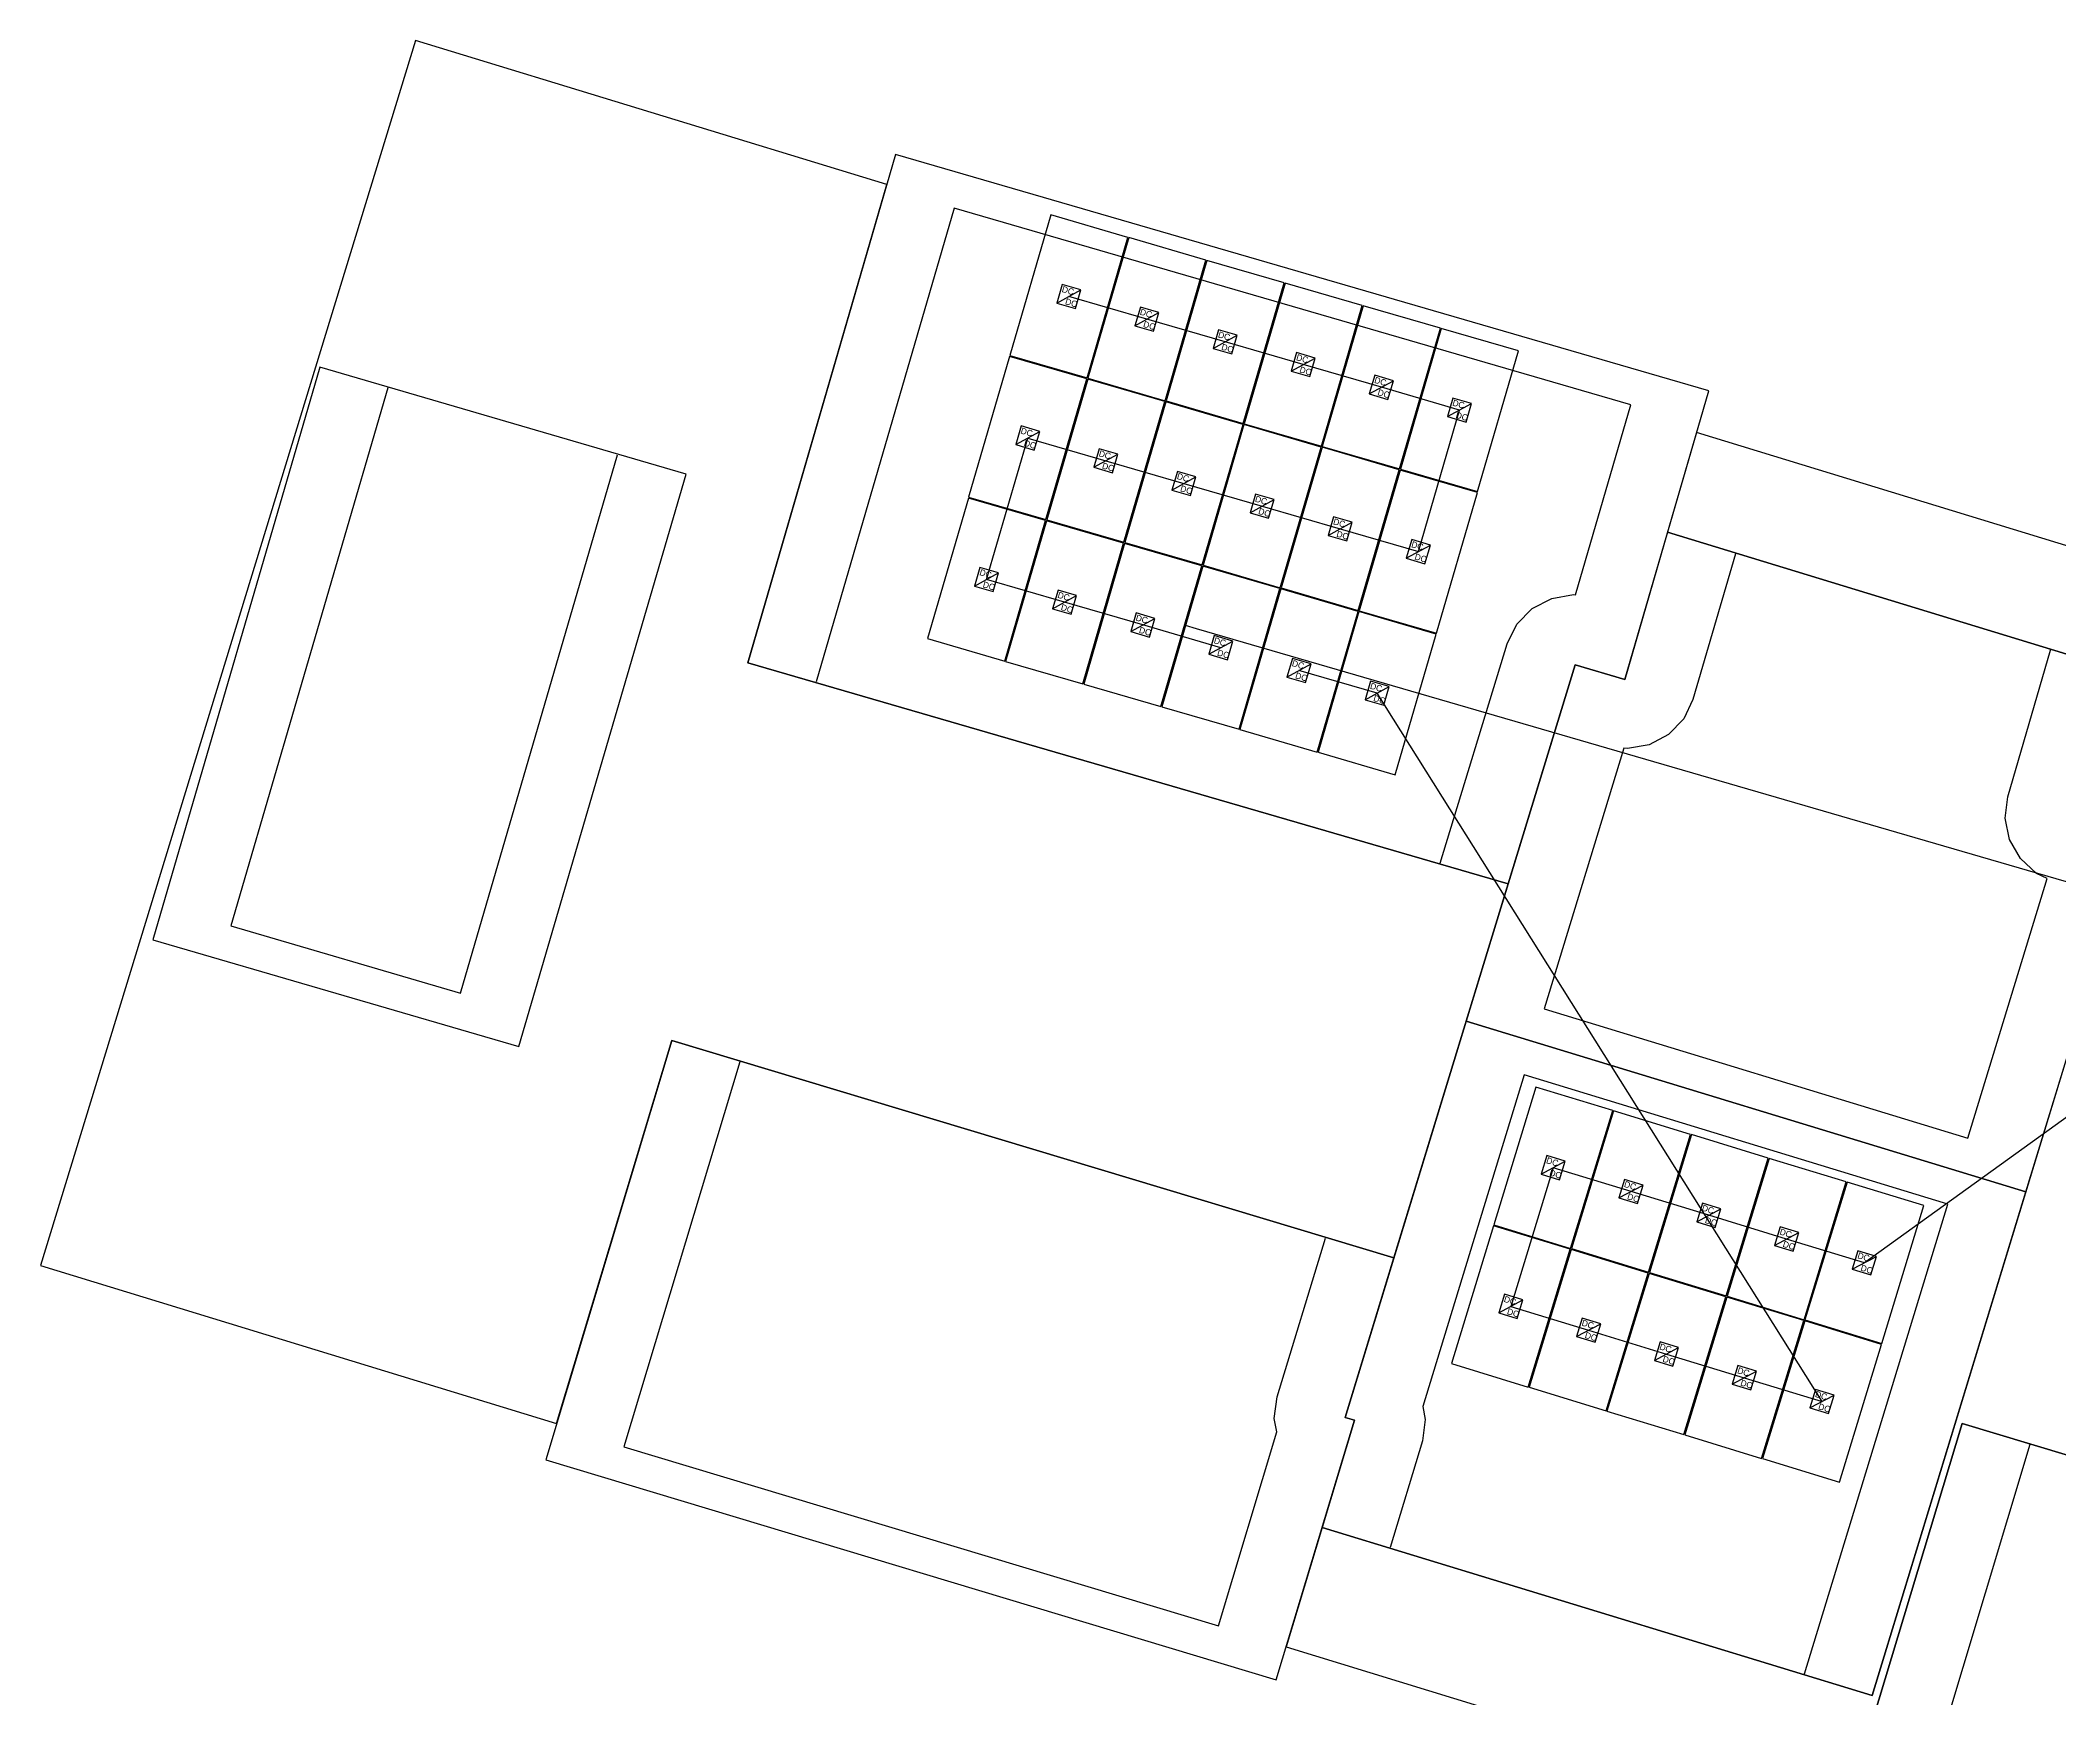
# Model space of a CAD drawing. Header units: feet. Extents: x -156 to 33, y -117 to 115.
# Drawn here: x -112.1 to -26.7, y 44.9 to 115 of the extents above; entities that cross this region are included whole.
import ezdxf

# ---------------------------------------------------------------- set-up
doc = ezdxf.new("R2010")
doc.units = ezdxf.units.FT
for name, color, linetype in [('Buildings', 7, 'CONTINUOUS'), ('Connections', 7, 'CONTINUOUS'), ('Modules', 7, 'CONTINUOUS'), ('Setbacks', 7, 'CONTINUOUS'), ('Strings', 7, 'CONTINUOUS')]:
    doc.layers.add(name, color=color, linetype=linetype)

msp = doc.modelspace()

# ---------------------------------------------------------------- linework, layer by layer
at = {"layer": 'Buildings', "color": 252}
for p, q in [((-96.198, 115.006), (-112.058, 63.189)), ((-76.262, 108.904), (-96.198, 115.006)), ((-75.891, 110.179), (-82.142, 88.687)), ((-41.504, 100.178), (-75.891, 110.179)), ((-82.142, 88.687), (-76.262, 108.904)), ((-100.239, 101.182), (-107.306, 76.973)), ((-84.753, 96.662), (-100.239, 101.182)), ((-45.054, 87.973), (-41.504, 100.178)), ((-42.015, 98.422), (-43.24, 94.207)), ((-22.943, 92.584), (-42.015, 98.422)), ((-91.82, 72.453), (-84.753, 96.662)), ((-43.24, 94.207), (-45.054, 87.973)), ((-43.24, 94.207), (-24.166, 88.38)), ((-24.166, 88.38), (-43.24, 94.207)), ((-49.986, 79.335), (-82.142, 88.687)), ((-82.142, 88.687), (-49.986, 79.335)), ((-47.155, 88.602), (-51.758, 73.532)), ((-49.986, 79.335), (-47.155, 88.602)), ((-47.155, 88.602), (-45.054, 87.973)), ((-45.054, 87.973), (-47.155, 88.602)), ((-28.094, 66.303), (-23.475, 81.425)), ((-54.819, 63.512), (-49.986, 79.335)), ((-107.306, 76.973), (-91.82, 72.453)), ((-51.758, 73.532), (-56.879, 56.768)), ((-51.758, 73.532), (-28.094, 66.303)), ((-28.094, 66.303), (-51.758, 73.532)), ((-85.35, 72.705), (-90.689, 54.975)), ((-90.228, 56.507), (-85.35, 72.705)), ((-85.35, 72.705), (-54.819, 63.512)), ((-54.819, 63.512), (-85.35, 72.705)), ((-26.282, 72.234), (-34.597, 45.013)), ((-34.597, 45.013), (-28.094, 66.303)), ((-56.879, 56.768), (-54.819, 63.512)), ((-112.058, 63.189), (-90.228, 56.507)), ((-59.793, 45.672), (-56.488, 56.649)), ((-56.488, 56.649), (-57.853, 52.117)), ((-56.488, 56.649), (-56.879, 56.768)), ((-56.879, 56.768), (-56.488, 56.649)), ((-30.791, 56.515), (-36.13, 38.785)), ((-35.809, 39.851), (-30.791, 56.515)), ((-30.791, 56.515), (0.105, 47.213)), ((0.105, 47.213), (-30.791, 56.515)), ((-90.689, 54.975), (-59.793, 45.672)), ((-57.853, 52.117), (-59.374, 47.063)), ((-34.597, 45.013), (-57.853, 52.117)), ((-57.853, 52.117), (-34.597, 45.013)), ((-59.374, 47.063), (-35.809, 39.851))]:
    msp.add_line(p, q, dxfattribs=at)
at = {"layer": 'Connections', "color": 91}
for p, q in [((-63.786, 89.802), (-63.648, 90.275)), ((-63.648, 90.275), (-63.176, 90.138)), ((-63.176, 90.138), (5.394, 70.194))]:
    msp.add_line(p, q, dxfattribs=at)
at = {"layer": 'Modules', "color": 254}
for p, q in [((-69.329, 107.624), (-71.059, 101.677)), ((-66.066, 106.675), (-69.329, 107.624)), ((-67.795, 100.728), (-66.066, 106.675)), ((-66.028, 106.663), (-67.757, 100.716)), ((-62.764, 105.714), (-66.028, 106.663)), ((-64.494, 99.767), (-62.764, 105.714)), ((-62.723, 105.703), (-64.453, 99.756)), ((-59.459, 104.754), (-62.723, 105.703)), ((-68.842, 104.684), (-69.071, 103.897)), ((-69.071, 103.897), (-68.054, 104.455)), ((-68.054, 104.455), (-68.842, 104.684)), ((-68.283, 103.667), (-68.054, 104.455)), ((-61.189, 98.807), (-59.459, 104.754)), ((-59.418, 104.742), (-61.148, 98.795)), ((-56.154, 103.793), (-59.418, 104.742)), ((-69.071, 103.897), (-68.283, 103.667)), ((-65.54, 103.724), (-65.769, 102.936)), ((-65.769, 102.936), (-64.752, 103.494)), ((-64.752, 103.494), (-65.54, 103.724)), ((-64.981, 102.707), (-64.752, 103.494)), ((-57.884, 97.846), (-56.154, 103.793)), ((-56.116, 103.782), (-57.846, 97.835)), ((-52.853, 102.833), (-56.116, 103.782)), ((-65.769, 102.936), (-64.981, 102.707)), ((-62.235, 102.763), (-62.464, 101.975)), ((-62.464, 101.975), (-61.448, 102.534)), ((-61.448, 102.534), (-62.235, 102.763)), ((-61.677, 101.746), (-61.448, 102.534)), ((-54.582, 96.886), (-52.853, 102.833)), ((-52.812, 102.821), (-54.541, 96.874)), ((-49.548, 101.872), (-52.812, 102.821)), ((-71.072, 101.638), (-72.802, 95.691)), ((-67.808, 100.689), (-71.072, 101.638)), ((-71.059, 101.677), (-67.795, 100.728)), ((-62.464, 101.975), (-61.677, 101.746)), ((-58.93, 101.802), (-59.159, 101.015)), ((-58.143, 101.573), (-58.93, 101.802)), ((-51.278, 95.925), (-49.548, 101.872)), ((-59.159, 101.015), (-58.143, 101.573)), ((-59.159, 101.015), (-58.372, 100.786)), ((-58.372, 100.786), (-58.143, 101.573)), ((-55.629, 100.842), (-55.858, 100.054)), ((-54.841, 100.613), (-55.629, 100.842)), ((-69.538, 94.742), (-67.808, 100.689)), ((-67.767, 100.677), (-69.497, 94.73)), ((-64.504, 99.728), (-67.767, 100.677)), ((-67.757, 100.716), (-64.494, 99.767)), ((-55.858, 100.054), (-54.841, 100.613)), ((-55.858, 100.054), (-55.07, 99.825)), ((-55.07, 99.825), (-54.841, 100.613)), ((-66.233, 93.781), (-64.504, 99.728)), ((-64.463, 99.717), (-66.192, 93.77)), ((-61.199, 98.768), (-64.463, 99.717)), ((-64.453, 99.756), (-61.189, 98.807)), ((-52.324, 99.881), (-52.553, 99.094)), ((-52.553, 99.094), (-51.536, 99.652)), ((-52.553, 99.094), (-51.765, 98.865)), ((-51.536, 99.652), (-52.324, 99.881)), ((-51.765, 98.865), (-51.536, 99.652)), ((-70.584, 98.698), (-70.813, 97.911)), ((-70.813, 97.911), (-69.797, 98.469)), ((-69.797, 98.469), (-70.584, 98.698)), ((-70.026, 97.681), (-69.797, 98.469)), ((-62.929, 92.821), (-61.199, 98.768)), ((-61.161, 98.756), (-62.89, 92.809)), ((-57.897, 97.807), (-61.161, 98.756)), ((-61.148, 98.795), (-57.884, 97.846)), ((-70.813, 97.911), (-70.026, 97.681)), ((-67.28, 97.738), (-67.509, 96.95)), ((-67.509, 96.95), (-66.492, 97.509)), ((-66.492, 97.509), (-67.28, 97.738)), ((-66.721, 96.721), (-66.492, 97.509)), ((-59.627, 91.86), (-57.897, 97.807)), ((-57.856, 97.796), (-59.586, 91.849)), ((-54.592, 96.847), (-57.856, 97.796)), ((-57.846, 97.835), (-54.582, 96.886)), ((-67.509, 96.95), (-66.721, 96.721)), ((-63.975, 96.777), (-64.204, 95.989)), ((-64.204, 95.989), (-63.187, 96.548)), ((-63.187, 96.548), (-63.975, 96.777)), ((-63.416, 95.76), (-63.187, 96.548)), ((-56.322, 90.9), (-54.592, 96.847)), ((-54.551, 96.832), (-56.281, 90.885)), ((-51.288, 95.882), (-54.551, 96.832)), ((-54.541, 96.874), (-51.278, 95.925)), ((-72.812, 95.652), (-74.542, 89.705)), ((-69.548, 94.703), (-72.812, 95.652)), ((-72.802, 95.691), (-69.538, 94.742)), ((-64.204, 95.989), (-63.416, 95.76)), ((-60.673, 95.817), (-60.902, 95.029)), ((-59.885, 95.587), (-60.673, 95.817)), ((-53.017, 89.935), (-51.288, 95.882)), ((-60.902, 95.029), (-59.885, 95.587)), ((-60.902, 95.029), (-60.115, 94.8)), ((-60.115, 94.8), (-59.885, 95.587)), ((-57.368, 94.856), (-57.597, 94.068)), ((-56.581, 94.627), (-57.368, 94.856)), ((-71.278, 88.756), (-69.548, 94.703)), ((-69.51, 94.691), (-71.24, 88.744)), ((-66.246, 93.742), (-69.51, 94.691)), ((-69.497, 94.73), (-66.233, 93.781)), ((-57.597, 94.068), (-56.581, 94.627)), ((-57.597, 94.068), (-56.81, 93.839)), ((-56.81, 93.839), (-56.581, 94.627)), ((-67.976, 87.795), (-66.246, 93.742)), ((-66.205, 93.731), (-67.935, 87.784)), ((-62.942, 92.782), (-66.205, 93.731)), ((-66.192, 93.77), (-62.929, 92.821)), ((-54.064, 93.892), (-54.293, 93.104)), ((-54.293, 93.104), (-53.276, 93.663)), ((-54.293, 93.104), (-53.505, 92.875)), ((-53.276, 93.663), (-54.064, 93.892)), ((-53.505, 92.875), (-53.276, 93.663)), ((-72.324, 92.712), (-72.553, 91.925)), ((-72.553, 91.925), (-71.537, 92.483)), ((-71.537, 92.483), (-72.324, 92.712)), ((-71.766, 91.695), (-71.537, 92.483)), ((-64.671, 86.835), (-62.942, 92.782)), ((-62.901, 92.77), (-64.63, 86.823)), ((-59.637, 91.821), (-62.901, 92.77)), ((-62.89, 92.809), (-59.627, 91.86)), ((-72.553, 91.925), (-71.766, 91.695)), ((-69.022, 91.752), (-69.251, 90.964)), ((-69.251, 90.964), (-68.235, 91.523)), ((-68.235, 91.523), (-69.022, 91.752)), ((-68.464, 90.735), (-68.235, 91.523)), ((-61.367, 85.874), (-59.637, 91.821)), ((-59.599, 91.806), (-61.328, 85.859)), ((-56.335, 90.857), (-59.599, 91.806)), ((-59.586, 91.849), (-56.322, 90.9)), ((-69.251, 90.964), (-68.464, 90.735)), ((-65.718, 90.791), (-65.947, 90.003)), ((-65.947, 90.003), (-64.93, 90.562)), ((-64.93, 90.562), (-65.718, 90.791)), ((-65.159, 89.774), (-64.93, 90.562)), ((-58.065, 84.91), (-56.335, 90.857)), ((-56.294, 90.846), (-58.024, 84.899)), ((-53.03, 89.896), (-56.294, 90.846)), ((-56.281, 90.885), (-53.017, 89.935)), ((-74.542, 89.705), (-71.278, 88.756)), ((-65.947, 90.003), (-65.159, 89.774)), ((-62.413, 89.831), (-62.642, 89.043)), ((-61.625, 89.601), (-62.413, 89.831)), ((-54.76, 83.949), (-53.03, 89.896)), ((-62.642, 89.043), (-61.625, 89.601)), ((-62.642, 89.043), (-61.854, 88.814)), ((-61.854, 88.814), (-61.625, 89.601)), ((-59.111, 88.866), (-59.34, 88.079)), ((-58.323, 88.637), (-59.111, 88.866)), ((-71.24, 88.744), (-67.976, 87.795)), ((-59.34, 88.079), (-58.323, 88.637)), ((-59.34, 88.079), (-58.552, 87.85)), ((-58.552, 87.85), (-58.323, 88.637)), ((-67.935, 87.784), (-64.671, 86.835)), ((-55.806, 87.906), (-56.035, 87.118)), ((-56.035, 87.118), (-55.019, 87.677)), ((-56.035, 87.118), (-55.248, 86.889)), ((-55.019, 87.677), (-55.806, 87.906)), ((-55.248, 86.889), (-55.019, 87.677)), ((-64.63, 86.823), (-61.367, 85.874)), ((-61.328, 85.859), (-58.065, 84.91)), ((-58.024, 84.899), (-54.76, 83.949)), ((-48.816, 70.739), (-50.596, 64.911)), ((-45.565, 69.746), (-48.816, 70.739)), ((-47.345, 63.918), (-45.565, 69.746)), ((-45.525, 69.734), (-47.306, 63.907)), ((-42.275, 68.741), (-45.525, 69.734)), ((-44.055, 62.914), (-42.275, 68.741)), ((-42.235, 68.73), (-44.015, 62.903)), ((-38.984, 67.737), (-42.235, 68.73)), ((-48.353, 67.841), (-48.593, 67.056)), ((-48.593, 67.056), (-47.569, 67.601)), ((-47.569, 67.601), (-48.353, 67.841)), ((-47.808, 66.817), (-47.569, 67.601)), ((-40.764, 61.91), (-38.984, 67.737)), ((-38.945, 67.722), (-40.725, 61.895)), ((-35.694, 66.729), (-38.945, 67.722)), ((-48.593, 67.056), (-47.808, 66.817)), ((-45.063, 66.836), (-45.302, 66.052)), ((-44.278, 66.597), (-45.063, 66.836)), ((-37.474, 60.902), (-35.694, 66.729)), ((-35.654, 66.718), (-37.434, 60.89)), ((-32.404, 65.725), (-35.654, 66.718)), ((-45.302, 66.052), (-44.278, 66.597)), ((-45.302, 66.052), (-44.518, 65.812)), ((-44.518, 65.812), (-44.278, 66.597)), ((-41.772, 65.832), (-42.012, 65.047)), ((-40.988, 65.592), (-41.772, 65.832)), ((-50.596, 64.911), (-47.345, 63.918)), ((-42.012, 65.047), (-40.988, 65.592)), ((-42.012, 65.047), (-41.227, 64.808)), ((-41.227, 64.808), (-40.988, 65.592)), ((-34.184, 59.897), (-32.404, 65.725)), ((-50.607, 64.873), (-52.387, 59.046)), ((-47.357, 63.88), (-50.607, 64.873)), ((-38.482, 64.824), (-38.721, 64.039)), ((-38.721, 64.039), (-37.697, 64.584)), ((-37.697, 64.584), (-38.482, 64.824)), ((-37.937, 63.8), (-37.697, 64.584)), ((-49.137, 58.053), (-47.357, 63.88)), ((-47.317, 63.869), (-49.097, 58.042)), ((-44.066, 62.876), (-47.317, 63.869)), ((-47.306, 63.907), (-44.055, 62.914)), ((-38.721, 64.039), (-37.937, 63.8)), ((-35.191, 63.82), (-35.431, 63.035)), ((-35.431, 63.035), (-34.407, 63.58)), ((-34.407, 63.58), (-35.191, 63.82)), ((-34.647, 62.795), (-34.407, 63.58)), ((-45.846, 57.049), (-44.066, 62.876)), ((-44.026, 62.861), (-45.806, 57.034)), ((-40.776, 61.868), (-44.026, 62.861)), ((-44.015, 62.903), (-40.764, 61.91)), ((-35.431, 63.035), (-34.647, 62.795)), ((-50.144, 61.975), (-50.384, 61.191)), ((-50.384, 61.191), (-49.36, 61.736)), ((-49.36, 61.736), (-50.144, 61.975)), ((-49.6, 60.951), (-49.36, 61.736)), ((-42.556, 56.041), (-40.776, 61.868)), ((-40.736, 61.856), (-42.516, 56.029)), ((-37.485, 60.863), (-40.736, 61.856)), ((-40.725, 61.895), (-37.474, 60.902)), ((-50.384, 61.191), (-49.6, 60.951)), ((-46.854, 60.971), (-47.094, 60.186)), ((-47.094, 60.186), (-46.07, 60.731)), ((-46.07, 60.731), (-46.854, 60.971)), ((-46.309, 59.947), (-46.07, 60.731)), ((-39.265, 55.036), (-37.485, 60.863)), ((-37.446, 60.852), (-39.226, 55.025)), ((-34.195, 59.859), (-37.446, 60.852)), ((-37.434, 60.89), (-34.184, 59.897)), ((-47.094, 60.186), (-46.309, 59.947)), ((-43.564, 59.963), (-43.803, 59.178)), ((-42.779, 59.723), (-43.564, 59.963)), ((-35.975, 54.032), (-34.195, 59.859)), ((-52.387, 59.046), (-49.137, 58.053)), ((-43.803, 59.178), (-42.779, 59.723)), ((-43.803, 59.178), (-43.019, 58.939)), ((-43.019, 58.939), (-42.779, 59.723)), ((-40.273, 58.958), (-40.513, 58.174)), ((-39.489, 58.719), (-40.273, 58.958)), ((-40.513, 58.174), (-39.489, 58.719)), ((-40.513, 58.174), (-39.728, 57.934)), ((-39.728, 57.934), (-39.489, 58.719)), ((-49.097, 58.042), (-45.846, 57.049)), ((-36.983, 57.954), (-37.222, 57.17)), ((-37.222, 57.17), (-36.198, 57.714)), ((-36.198, 57.714), (-36.983, 57.954)), ((-36.438, 56.93), (-36.198, 57.714)), ((-45.806, 57.034), (-42.556, 56.041)), ((-37.222, 57.17), (-36.438, 56.93)), ((-42.516, 56.029), (-39.265, 55.036)), ((-39.226, 55.025), (-35.975, 54.032))]:
    msp.add_line(p, q, dxfattribs=at)
at = {"layer": 'Setbacks', "color": 2}
for p, q in [((-73.421, 107.916), (-79.249, 87.88)), ((-44.802, 99.593), (-73.421, 107.916)), ((-97.365, 100.309), (-104.007, 77.555)), ((-47.139, 91.556), (-44.802, 99.593)), ((-94.288, 74.718), (-87.646, 97.472)), ((-40.377, 93.298), (-42.17, 87.132)), ((-48.97, 90.977), (-48.144, 91.409)), ((-48.144, 91.409), (-48.143, 91.409)), ((-48.143, 91.409), (-47.22, 91.567)), ((-48.143, 91.409), (-48.143, 91.409)), ((-47.22, 91.567), (-47.219, 91.567)), ((-47.219, 91.567), (-47.219, 91.567)), ((-47.219, 91.567), (-47.139, 91.556)), ((-49.619, 90.312), (-48.97, 90.976)), ((-48.97, 90.976), (-48.97, 90.977)), ((-48.97, 90.976), (-48.97, 90.976)), ((-50.027, 89.479), (-49.62, 90.311)), ((-49.62, 90.311), (-49.619, 90.311)), ((-49.619, 90.311), (-49.619, 90.312)), ((-52.858, 80.211), (-50.027, 89.479)), ((-50.027, 89.479), (-50.027, 89.479)), ((-28.854, 83.014), (-27.049, 89.221)), ((-27.049, 89.222), (-27.047, 89.226)), ((-27.049, 89.221), (-27.049, 89.222)), ((-42.171, 87.131), (-42.563, 86.309)), ((-42.17, 87.132), (-42.171, 87.131)), ((-42.563, 86.308), (-43.199, 85.648)), ((-42.563, 86.309), (-42.563, 86.308)), ((-42.563, 86.308), (-42.563, 86.308)), ((-43.2, 85.647), (-44.017, 85.215)), ((-43.199, 85.648), (-43.2, 85.648)), ((-43.2, 85.648), (-43.2, 85.647)), ((-45.093, 85.072), (-48.46, 74.05)), ((-44.937, 85.052), (-45.093, 85.072)), ((-44.936, 85.052), (-44.937, 85.052)), ((-44.937, 85.052), (-44.937, 85.052)), ((-44.018, 85.215), (-44.936, 85.052)), ((-44.017, 85.215), (-44.018, 85.215)), ((-44.017, 85.215), (-44.017, 85.215)), ((-28.964, 82.109), (-28.854, 83.014)), ((-28.854, 83.014), (-28.854, 83.014)), ((-28.964, 82.108), (-28.964, 82.109)), ((-28.782, 81.209), (-28.964, 82.108)), ((-28.964, 82.108), (-28.964, 82.108)), ((-28.782, 81.208), (-28.782, 81.209)), ((-28.782, 81.209), (-28.782, 81.209)), ((-28.324, 80.404), (-28.782, 81.208)), ((-28.324, 80.403), (-28.324, 80.404)), ((-28.324, 80.404), (-28.324, 80.404)), ((-27.636, 79.772), (-28.324, 80.403)), ((-52.859, 80.204), (-52.858, 80.21)), ((-52.858, 80.21), (-52.858, 80.211)), ((-30.54, 68.576), (-27.184, 79.561)), ((-27.635, 79.771), (-27.636, 79.772)), ((-27.636, 79.772), (-27.636, 79.772)), ((-27.184, 79.561), (-27.635, 79.771)), ((-104.007, 77.555), (-94.288, 74.718)), ((-48.46, 74.05), (-30.54, 68.576)), ((-82.484, 71.808), (-87.386, 55.529)), ((-49.312, 71.26), (-53.598, 57.229)), ((-31.392, 65.786), (-49.312, 71.26)), ((-37.46, 45.922), (-31.392, 65.786)), ((-59.751, 57.645), (-57.704, 64.347)), ((-59.878, 56.727), (-59.752, 57.645)), ((-59.752, 57.645), (-59.751, 57.645)), ((-53.598, 57.229), (-53.494, 56.688)), ((-59.878, 56.726), (-59.878, 56.727)), ((-59.878, 56.727), (-59.878, 56.727)), ((-59.774, 56.154), (-59.878, 56.726)), ((-53.494, 56.687), (-53.612, 55.783)), ((-53.494, 56.688), (-53.494, 56.688)), ((-53.494, 56.688), (-53.494, 56.687)), ((-87.386, 55.529), (-62.241, 47.958)), ((-62.241, 47.958), (-59.774, 56.154)), ((-53.612, 55.783), (-54.971, 51.271)), ((-53.612, 55.783), (-53.612, 55.783)), ((-27.925, 55.618), (-32.826, 39.339))]:
    msp.add_line(p, q, dxfattribs=at)
at = {"layer": 'Strings', "color": 11}
for p, q in [((-65.261, 103.215), (-68.562, 104.176)), ((-61.956, 102.255), (-65.261, 103.215)), ((-58.651, 101.294), (-61.956, 102.255)), ((-55.349, 100.334), (-58.651, 101.294)), ((-52.045, 99.373), (-55.349, 100.334)), ((-53.784, 93.383), (-52.045, 99.373)), ((-72.045, 92.204), (-70.305, 98.19)), ((-70.305, 98.19), (-67, 97.229)), ((-67, 97.229), (-63.696, 96.269)), ((-63.696, 96.269), (-60.394, 95.308)), ((-60.394, 95.308), (-57.089, 94.348)), ((-57.089, 94.348), (-53.784, 93.383)), ((-68.743, 91.243), (-72.045, 92.204)), ((-65.438, 90.283), (-68.743, 91.243)), ((-62.134, 89.322), (-65.438, 90.283)), ((-55.527, 87.397), (-58.832, 88.358)), ((-36.71, 57.442), (-55.527, 87.397)), ((-17.108, 76.152), (-34.919, 63.307)), ((-48.081, 67.329), (-49.872, 61.463)), ((-44.79, 66.324), (-48.081, 67.329)), ((-41.5, 65.32), (-44.79, 66.324)), ((-38.209, 64.312), (-41.5, 65.32)), ((-34.919, 63.307), (-38.209, 64.312)), ((-49.872, 61.463), (-46.582, 60.459)), ((-46.582, 60.459), (-43.291, 59.451)), ((-43.291, 59.451), (-40.001, 58.446)), ((-40.001, 58.446), (-36.71, 57.442))]:
    msp.add_line(p, q, dxfattribs=at)

# ---------------------------------------------------------------- texts
at = {"layer": 'Modules'}
for rotation, p in [(-16.21699, (-68.882, 104.371)), (-16.21699, (-68.742, 103.852)), (-16.21699, (-65.58, 103.411)), (-16.21699, (-65.44, 102.892)), (-16.21699, (-62.275, 102.45)), (-16.21699, (-62.135, 101.931)), (-16.21699, (-58.97, 101.489)), (-16.21699, (-58.831, 100.971)), (-16.21699, (-55.668, 100.529)), (-16.21699, (-55.529, 100.01)), (-16.21699, (-52.364, 99.568)), (-16.21699, (-52.224, 99.049)), (-16.21699, (-70.624, 98.385)), (-16.21699, (-70.485, 97.866)), (-16.21699, (-67.319, 97.425)), (-16.21699, (-67.18, 96.906)), (-16.21699, (-64.015, 96.464)), (-16.21699, (-63.875, 95.945)), (-16.21699, (-60.713, 95.503)), (-16.21699, (-60.573, 94.985)), (-16.21699, (-57.408, 94.543)), (-16.21699, (-57.269, 94.024)), (-16.21699, (-54.103, 93.579)), (-16.21699, (-53.964, 93.06)), (-16.21699, (-72.364, 92.399)), (-16.21699, (-72.224, 91.88)), (-16.21699, (-69.062, 91.439)), (-16.21699, (-68.923, 90.92)), (-16.21699, (-65.757, 90.478)), (-16.21699, (-65.618, 89.959)), (-16.21699, (-62.453, 89.518)), (-16.21699, (-62.313, 88.999)), (-16.21699, (-59.151, 88.553)), (-16.21699, (-59.011, 88.034)), (-16.21699, (-55.846, 87.593)), (-16.21699, (-55.707, 87.074)), (-16.98619, (-48.397, 67.528)), (-16.98619, (-48.264, 67.007)), (-16.98619, (-45.107, 66.524)), (-16.98619, (-44.974, 66.003)), (-16.98619, (-41.816, 65.519)), (-16.98619, (-41.684, 64.999)), (-16.98619, (-38.526, 64.511)), (-16.98619, (-38.393, 63.991)), (-16.98619, (-35.235, 63.507)), (-16.98619, (-35.103, 62.986)), (-16.98619, (-50.188, 61.663)), (-16.98619, (-50.056, 61.142)), (-16.98619, (-46.898, 60.658)), (-16.98619, (-46.765, 60.138)), (-16.98619, (-43.608, 59.65)), (-16.98619, (-43.475, 59.13)), (-16.98619, (-40.317, 58.646)), (-16.98619, (-40.185, 58.125)), (-16.98619, (-37.027, 57.642)), (-16.98619, (-36.894, 57.121))]:
    msp.add_text('DC', height=0.2625, rotation=rotation, dxfattribs=at).set_placement(p)

doc.saveas('drawing.dxf')
